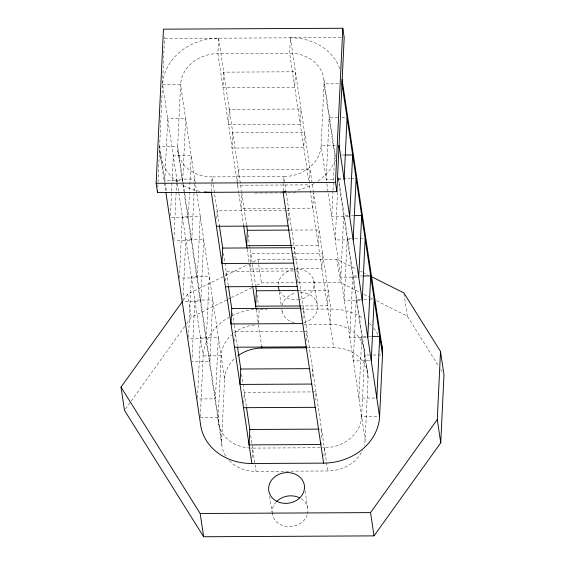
<?xml version="1.0" encoding="UTF-8"?>
<svg xmlns="http://www.w3.org/2000/svg" width="565" height="565" viewBox="0 0 565 565"><rect width="100%" height="100%" fill="white"/><g stroke="black" fill="none" stroke-linecap="round" stroke-linejoin="round"><path stroke-width="0.42" stroke-dasharray="2.83 2.12" d="M157.776 187.312L157.988 182.905M158.03 182.029L164.599 36.782M170.446 215.766L171.576 191.987M171.619 191.104L173.293 155.876L191.224 155.785L189.55 191.012M173.879 239.906L176.598 182.657M176.64 181.775L176.767 179.133L194.699 179.041L191.768 240.69L174.691 240.782M179.395 277.994L182.326 216.346L200.257 216.254L197.333 277.902L180.249 277.994M182.919 300.375L185.8 239.602L203.739 239.511L200.808 301.159L183.731 301.251M189.508 191.895L188.293 217.433L171.216 217.525M188.477 337.58L191.365 276.815L209.297 276.723L206.366 338.371L188.435 338.463M192.121 357.32L194.84 300.072L212.772 299.98L209.848 361.628L191.909 361.72M197.517 398.057L200.398 337.284L218.337 337.192L215.406 398.841L197.475 398.932M200.293 416.659L203.181 355.894L178.702 192.114M211.367 191.464L211.776 182.898M211.819 182.043L212.059 176.909A36.005 30.701 -8.5 0 1 177.657 146.264L159.726 146.356L165.058 182.043M178.575 191.253L162.656 84.708A54.007 46.048 -8.5 0 1 218.655 38.194L217.921 53.611L238.748 192.997M216.769 218.57L217.137 210.865L284.499 210.519M250.246 448.038A36.005 30.701 -8.5 0 1 218.189 417.45L221.113 355.802A36.005 30.701 -8.5 0 1 231.53 334.925M225.725 280.748L226.177 271.334L293.532 270.988M225.739 456.096A36.005 30.701 -8.5 0 1 221.664 440.707L224.595 379.059L196.895 193.753M234.765 341.218L235.21 331.803L302.572 331.457M243.72 403.403L244.25 392.272L315.983 391.905L315.616 399.61M252.145 457.509L252.59 448.087L321.704 447.734M258.53 323.081L259.18 309.38L267.054 309.338M283.107 191.097L283.8 176.541A36.005 30.701 -8.5 0 0 321.132 145.53L336.5 145.452M339.699 68.535A54.007 46.048 -8.5 0 0 290.389 37.827L289.654 53.244L309.069 183.145M288.383 220.767L288.87 210.498L285.374 210.512M293.906 258.841L294.436 247.71L292.684 247.717M297.381 282.097L297.91 270.967L294.407 270.981M302.981 318.448L303.469 308.179L301.717 308.186M309.408 183.166L310.058 169.465L238.324 169.832L237.59 185.249L309.33 184.875L333.661 347.68A36.005 30.701 -8.5 0 1 368.062 378.324L365.131 439.973A36.005 30.701 -8.5 0 1 364.263 445.587M306.498 340.85L306.943 331.436L303.447 331.45M312.141 376.354L312.509 368.648L310.757 368.655M321.139 437.677L321.541 429.118L319.797 429.125M332.976 191.161L331.768 216.699L348.845 216.614M333.018 190.278L334.692 155.05M323.922 456.28L324.324 447.72A36.005 30.701 -8.5 0 0 361.657 416.716L379.588 416.617M369.708 355.039L364.587 355.06A36.005 30.701 -8.5 0 0 330.186 324.423L330.913 309.013L313.533 192.722L312.805 208.139L241.071 208.506L241.799 193.089L246.587 225.11M337.503 192.397L335.243 239.956L351.465 239.871M361.657 416.716L364.587 355.06M183.124 300.488L187.742 294.047L224.821 275.882M125.515 408.954L130.649 401.793M131.165 401.079L186.083 324.465M186.598 323.745L191.217 317.304L227.511 299.528M225.612 275.501L248.487 264.293M253.226 261.976L257.958 259.66L293.906 259.476M228.295 299.146L230.661 297.981M231.452 297.6L251.962 287.55M256.701 285.233L261.433 282.917L297.381 282.733M164.853 38.469L343.308 37.558M162.656 84.708L180.588 84.616A36.005 30.701 -8.5 0 1 217.921 53.611L289.654 53.244A36.005 30.701 -8.5 0 1 324.056 83.881L335.469 160.22M338.576 83.811L324.056 83.881L321.132 145.53L326.718 182.947M337.672 117.795L329.134 117.838L326.203 179.486L334.741 179.444M341.945 117.774L346.211 117.753M341.528 155.015L344.085 155.001M338.167 178.307L342.439 178.286M343.294 178.279L350.123 178.243M350.978 178.243L355.251 178.222M338.16 179.423L343.28 179.402M254.921 193.025L282.041 192.884M282.917 192.877L297.79 192.806M347.998 215.498L343.732 215.519L340.801 277.168L357.031 277.083M351.416 215.477L353.125 215.47M290.226 230.082L319.098 229.934L318.363 245.344L292.119 245.485M351.479 238.755L347.207 238.776L344.276 300.425L360.505 300.34M354.891 238.734L359.163 238.713M360.018 238.713L363.429 238.691M294.782 259.469L336.867 259.25L356.564 269.159M292.974 268.756L250.104 268.975L250.839 253.558L322.573 253.191L321.838 268.608L293.849 268.749M357.038 275.967L352.765 275.988L349.841 337.637L366.918 337.552M360.456 275.946L362.165 275.939M298.256 282.726L340.342 282.507L359.255 292.02M298.391 290.558L328.138 290.403L327.403 305.813L301.159 305.955M360.512 299.224L356.247 299.245L353.316 360.894L370.393 360.809M363.931 299.203L373.324 299.16M301.173 309.161L330.913 309.013A54.007 46.048 -8.5 0 1 363.21 318.399M303.942 324.557L330.186 324.423M371.198 336.408L361.805 336.457L358.874 398.106L375.958 398.021M307.416 347.814L333.661 347.68M221.113 355.802L203.181 355.894A54.007 46.048 -8.5 0 1 228.917 317.325M373.126 355.018L382.519 354.968M200.25 417.542L218.189 417.45M322.573 447.727L324.324 447.72M229.305 460.68A36.005 30.701 -8.5 0 0 256.065 471.344L327.799 470.977A36.005 30.701 -8.5 0 0 362.589 450.27M360.505 271.144L362.08 271.935M362.871 272.33L367.596 274.71M363.98 294.4L370.287 297.571M371.071 297.967L372.646 298.758M376.587 300.742L407.323 316.195L438.419 365.83M440.735 369.538L442.127 371.756M403.975 293.8L407.323 316.195M323.943 79.863L335.412 156.59M338.541 177.523L367.949 374.298M338.301 179.176L368.062 378.324M326.853 183.816L365.131 439.973M336.867 259.25L340.342 282.507M290.389 37.827L313.278 190.998M313.73 280.459L317.205 303.716M286.137 192.213L283.8 176.541L212.059 176.909L213.104 183.872M286.271 193.082L326.386 461.506M326.514 462.361L327.799 470.977M279.223 292.056L281.151 304.98M281.794 309.288L282.182 311.873M305.093 490.787L307.544 507.158M257.958 259.66L261.433 282.917M218.655 38.194L241.545 191.365M248.007 234.609L249.419 244.087M249.553 244.949L255.62 285.579M257.033 295.001L258.551 305.149M238.882 193.859L243.529 224.948M247.145 249.158L252.562 285.417M256.171 309.571L258.198 323.102M258.445 324.79L261.538 345.462M269.689 496.36L272.005 511.869M272.132 512.73L272.521 515.308A18.002 15.347 -8.5 0 0 289.294 526.644A18.002 15.347 -8.5 0 0 307.162 515.132M213.231 184.741L219.333 225.576M223.472 253.24L228.246 285.177M232.377 312.848L234.051 324.049M234.178 324.91L237.279 345.646M241.545 374.178L246.446 406.984M250.691 435.403L256.065 471.344M196.768 192.891L180.588 84.616L177.657 146.264L183.251 183.681M183.378 184.55L221.664 440.707M177.777 150.29L183.9 191.274M184.028 192.142L221.777 444.726M187.742 294.047L191.217 317.304M165.185 182.912L166.477 191.563M159.895 152.388L164.33 182.036M164.457 182.912L165.764 191.627M300.425 292.38A18.002 15.347 -8.5 0 1 317.572 305.686A18.002 15.347 -8.5 0 1 303.631 322.657M294.344 322.7A18.002 15.347 -8.5 0 1 281.78 309.493M282.097 305.467A18.002 15.347 -8.5 0 1 295.763 292.931M301.159 498.711A18.002 15.347 -8.5 0 1 307.628 513.557M272.203 513.74A18.002 15.347 -8.5 0 1 275.953 502.25M224.595 379.059A36.005 30.701 -8.5 0 1 235.005 358.182M294.605 269.265A18.002 15.347 -8.5 0 1 313.949 281.441A18.002 15.347 -8.5 0 1 300.156 299.401M299.394 299.563A18.002 15.347 -8.5 0 1 280.325 292.324M278.284 284.626A18.002 15.347 -8.5 0 1 293.821 269.371M233.832 333.011A36.005 30.701 -8.5 0 1 256.1 324.868M252.59 448.087A36.005 30.701 -8.5 0 1 251.03 448.066M231.982 315.708A54.007 46.048 -8.5 0 1 259.18 309.38M369.489 323.434A54.007 46.048 -8.5 0 1 371.699 325.701M373.726 328.088A54.007 46.048 -8.5 0 1 378.536 335.716M335.504 160.319A54.007 46.048 -8.5 0 1 317.692 181.28M314.076 183.576A54.007 46.048 -8.5 0 1 295.53 190.638M200.017 191.337A54.007 46.048 -8.5 0 1 181.104 184.261M177.7 182.001A54.007 46.048 -8.5 0 1 159.726 146.356M167.727 118.664L164.796 180.313L182.735 180.221L185.659 118.572L167.727 118.664M223.726 72.151L222.991 87.568L294.732 87.194L295.46 71.783L223.726 72.151M229.291 109.363L228.557 124.773L300.29 124.406L301.025 108.996L229.291 109.363M232.766 132.62L232.031 148.037L303.765 147.663L304.5 132.252L232.766 132.62"/><path stroke-width="0.85" d="M156.138 183.293L163.462 29.168L342.8 28.25L344.191 37.551L336.867 191.676L157.529 192.594L156.138 183.293L335.476 182.375L336.867 191.676M157.529 192.594L157.614 190.836M219.333 225.576L222.695 248.077L221.967 263.488L293.701 263.12M228.373 286.045L231.735 308.547L231 323.957L302.741 323.59M237.54 347.376L240.775 369.016L240.04 384.426L311.774 384.059M246.714 225.979L247.364 230.301L246.63 245.719L291.243 245.485M246.573 407.845L249.808 429.485L249.08 444.895L320.814 444.528L320.892 442.812M255.754 286.448L256.397 290.77L255.67 306.188L300.283 305.955M335.476 182.375L342.8 28.25M344.134 179.395L347.065 117.746M349.7 216.607L352.631 154.958L344.94 154.994M353.174 239.864L356.105 178.215M358.733 277.076L361.664 215.427L353.98 215.463M362.214 300.333L365.138 238.684M367.773 337.545L370.704 275.897L363.02 275.939M371.247 360.802L374.178 299.153M376.813 398.014L379.736 336.366L372.053 336.408M165.891 192.503L200.427 423.573A54.007 46.048 -8.5 0 0 251.856 463.498L323.59 463.131A54.007 46.048 -8.5 0 0 379.588 416.617L382.519 354.968A54.007 46.048 -8.5 0 0 380.513 340.533M182.608 301.209L121.016 387.131L124.491 410.388L203.654 536.75L374.023 535.874L440.749 442.791L437.275 419.534L440.509 351.465L403.848 292.938L370.746 276.292M440.749 442.791L443.984 374.722L440.509 351.465M374.023 535.874L370.548 512.617L437.275 419.534M216.402 226.275L288.136 225.908M247.364 230.301L289.351 230.089M222.695 248.077L291.808 247.717M225.442 286.745L297.176 286.377M256.397 290.77L298.391 290.558M231.735 308.547L300.848 308.186M234.475 347.214L306.216 346.846M237.914 355.816A36.005 30.701 -8.5 0 1 261.927 348.047L306.541 347.821M240.775 369.016L309.881 368.655M243.515 407.683L315.249 407.316M249.808 429.485L318.921 429.132M121.016 387.131L200.18 513.493L370.548 512.617M342.079 79.503L382.35 348.937M382.519 354.968L341.995 83.79A54.007 46.048 -8.5 0 0 342.03 81.198M379.588 416.617L339.064 145.438A54.007 46.048 -8.5 0 1 338.852 148.03M323.59 463.131L283.065 191.952A54.007 46.048 -8.5 0 0 285.706 191.881M243.656 225.809L247.018 248.296M252.689 286.278L256.044 308.723M261.666 346.324L261.927 348.047M251.856 463.498L211.331 192.319A54.007 46.048 -8.5 0 1 204.325 191.959M200.18 513.493L203.654 536.75M276.553 501.607A18.002 15.347 -8.5 0 1 299.634 497.843M279.541 290.89A18.002 15.347 -8.5 0 1 278.305 286.236M276.956 501.367A18.002 15.347 -8.5 0 0 304.486 487.885A18.002 15.347 -8.5 0 0 278.22 474.678A18.002 15.347 -8.5 0 0 276.956 501.367"/></g></svg>
